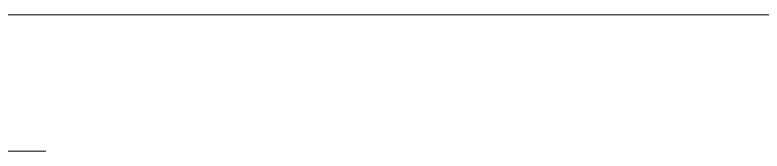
# Model space of a CAD drawing. Header units: millimetres. Extents: x 23200 to 49062, y -2858 to 35213.
# Drawn here: x 36276 to 37502, y 269 to 493 of the extents above; entities that cross this region are included whole.
import ezdxf

# ---------------------------------------------------------------- set-up
doc = ezdxf.new("R2010")
doc.units = ezdxf.units.MM
doc.layers.add('AA_Oformlenie', color=7, linetype='Continuous', lineweight=9)
doc.layers.add('AA_Vinoska', color=7, linetype='Continuous', lineweight=9)

# ---------------------------------------------------------------- blocks, each defined once
blk = doc.blocks.new('011_Прямоугольник обрыва _ЭлУзла_ - 011_Прямоугольник обрыва _ЭлУзла_-3920884-Сечение 8')
at = {"layer": 'AA_Oformlenie'}
blk.add_line((25120.6, 493), (27667.5, 493), dxfattribs=at)
blk = doc.blocks.new('010_Текст с выноской - Текст 2 строки-3894036-Сечение 8')
at = {"layer": 'AA_Vinoska'}
blk.add_line((27937.7, -545), (28837.7, -545), dxfattribs=at)

msp = doc.modelspace()

# ---------------------------------------------------------------- block references
at = {"layer": 'AA_Oformlenie'}
msp.add_blockref('011_Прямоугольник обрыва _ЭлУзла_ - 011_Прямоугольник обрыва _ЭлУзла_-3920884-Сечение 8', (9851.0486, 0), dxfattribs=at)
at = {"layer": 'AA_Vinoska'}
msp.add_blockref('010_Текст с выноской - Текст 2 строки-3894036-Сечение 8', (7489.1275, 814.2923), dxfattribs=at)

doc.saveas('drawing.dxf')
